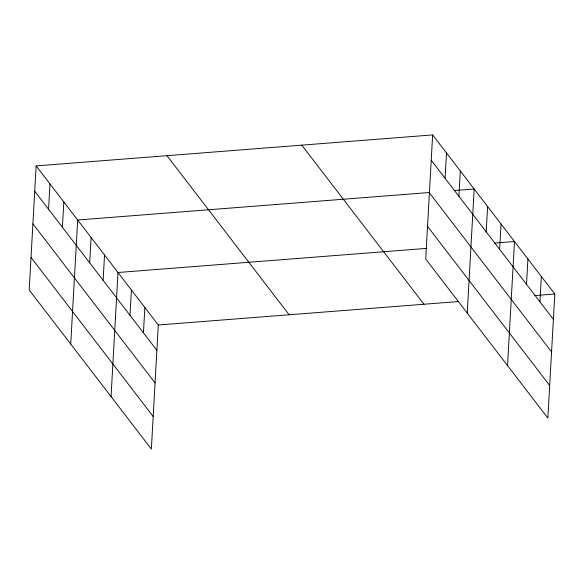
<?xml version="1.0" encoding="UTF-8"?>
<svg xmlns="http://www.w3.org/2000/svg" width="584" height="584" viewBox="0 0 584 584"><rect width="100%" height="100%" fill="white"/><g stroke="black" fill="none" stroke-linecap="round" stroke-linejoin="round"><path stroke-width="0.88" d="M36.135 165.907L29.2 289.985L151.358 449.081L158.293 325.003L36.135 165.907L432.642 134.919L554.8 294.015L547.865 418.093L425.707 258.997L432.642 134.919M48.567 209.254L49.983 183.938M62.408 227.293L63.824 201.969M70.73 344.078L77.672 220L429.649 192.494M89.695 262.822L91.104 237.498M103.127 280.32L104.543 255.004M111.048 396.58L117.983 272.502L426.349 248.404M130.006 315.323L131.422 290.007M143.438 332.822L144.854 307.505M445.074 178.266L446.49 152.95M458.914 196.297L460.331 170.981M467.236 313.09L474.179 189.012L454.184 190.574M486.202 231.833L487.611 206.51M499.634 249.332L501.05 224.015M507.554 365.591L514.489 241.513L494.495 243.075M526.512 284.335L527.929 259.011M539.944 301.833L541.361 276.517M158.293 325.003L458.484 301.541M534.813 295.577L554.8 294.015M431.226 160.235L553.384 319.339M429.408 192.829L551.559 351.926M427.532 226.402L549.683 385.506M301.797 145.146L423.955 304.242M166.987 155.68L289.138 314.776M34.719 191.223L156.877 350.327M32.901 223.818L155.059 382.914M31.025 257.391L153.176 416.494"/></g></svg>
